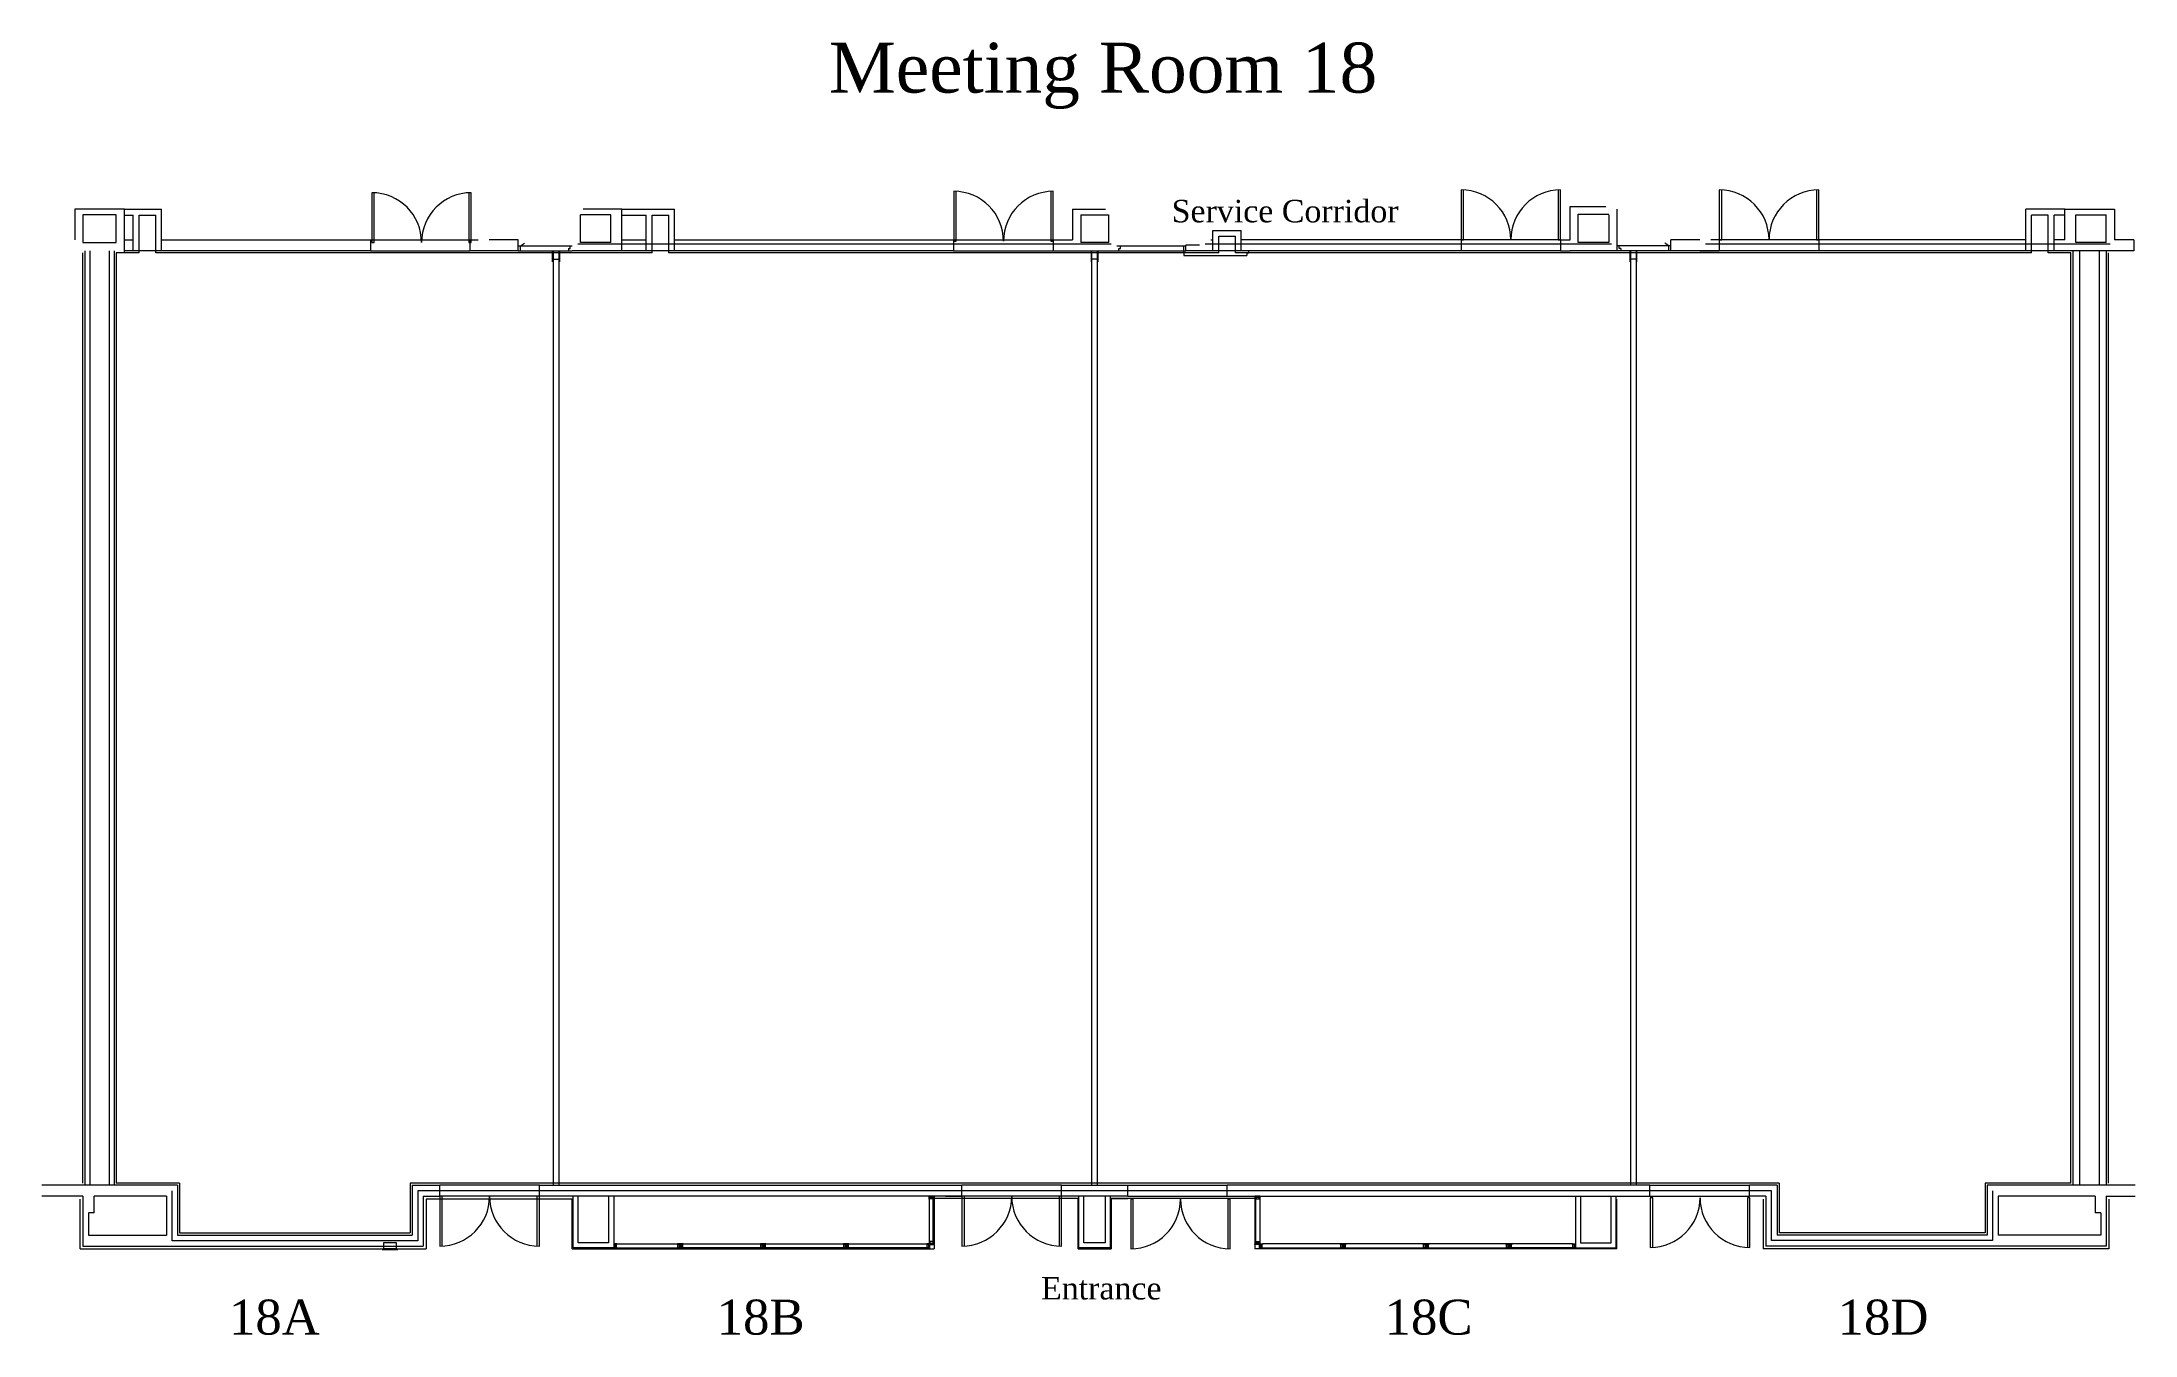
# Model space of a CAD drawing. Header units: inches. Extents: x 494 to 2009, y 8189 to 9125.
import ezdxf

# ---------------------------------------------------------------- set-up
doc = ezdxf.new("R2010")
doc.units = ezdxf.units.IN
doc.header["$LTSCALE"] = 9.6
doc.header["$MEASUREMENT"] = 0
doc.layers.get('0').update_dxf_attribs({"lineweight": 15})
for name, color, linetype, lineweight in [('A-DOOR', 2, 'Continuous', 15), ('A-FLOR-HRAL', 5, 'Continuous', 15), ('A-GLAZ-FRAM', 5, 'Continuous', 15), ('A-GLAZ-MULL', 6, 'Continuous', 15), ('A-GLAZ-SILL', 8, 'Continuous', 15), ('A-PRTN-CTR', 2, 'Continuous', 15), ('A-PRTN-MOVE', 4, 'Continuous', 15), ('A-PRTN-STK', 6, 'Continuous', 15), ('A-WALL-FI1H', 25, 'Continuous', 15), ('A-WALL-FNSH', 251, 'Continuous', 15), ('A-WALL-FULL', 7, 'Continuous', 15), ('A-WALL-FULL-ACC', 6, 'Continuous', 15), ('A-WALL-HEAD', 14, 'Continuous', 15), ('FSPEQPA', 251, 'Continuous', 15), ('None', 7, 'Continuous', 5), ('P-EQPM', 7, 'Continuous', 15)]:
    doc.layers.add(name, color=color, linetype=linetype, lineweight=lineweight)
doc.styles.add('Times New Roman', font='Times New Roman')
doc.styles.add('Times New Roman (bold)', font='Times New Roman')

# ---------------------------------------------------------------- blocks, each defined once
blk = doc.blocks.new('Group-1')
at = {"color": 7, "linetype": 'Continuous', "lineweight": 15}
blk.add_lwpolyline([(-459.1778, -263.227), (-459.1778, -227.227), (-460.9268, -227.227), (-460.9268, -263.227, 0.414213562), (-424.9268, -227.227, 0.414213562), (-388.9268, -263.227), (-388.9268, -227.227), (-390.6768, -227.227), (-390.6768, -263.227)], format="xyb", dxfattribs=at)
blk = doc.blocks.new('Group-2-1')
at = {"color": 7, "linetype": 'Continuous', "lineweight": 15}
blk.add_lwpolyline([(-81.3858, -263.227), (-81.3858, -227.227), (-83.1358, -227.227), (-83.1358, -263.227, 0.414213562), (-47.1358, -227.227, 0.414213562), (-11.1358, -263.227), (-11.1358, -227.227), (-12.8858, -227.227), (-12.8858, -263.227)], format="xyb", dxfattribs=at)
blk = doc.blocks.new('Group-3-1')
at = {"color": 7, "linetype": 'Continuous', "lineweight": 15}
blk.add_lwpolyline([(535.1152, 500.775), (535.1152, 464.775), (536.8642, 464.775), (536.8642, 500.775, 0.414213562), (500.8642, 464.775, 0.414213562), (464.8642, 500.775), (464.8642, 464.775), (466.6142, 464.775), (466.6142, 500.775)], format="xyb", dxfattribs=at)
blk = doc.blocks.new('Group-4-1')
at = {"color": 7, "linetype": 'Continuous', "lineweight": 15}
blk.add_lwpolyline([(348.3052, 500.775), (348.3052, 464.775), (350.0552, 464.775), (350.0552, 500.775, 0.414213562), (314.0552, 464.775, 0.414213562), (278.0552, 500.775), (278.0552, 464.775), (279.8042, 464.775), (279.8042, 500.775)], format="xyb", dxfattribs=at)
blk = doc.blocks.new('Group-5-1')
at = {"color": 7, "linetype": 'Continuous', "lineweight": 15}
blk.add_lwpolyline([(-18.809, 499.7719), (-18.809, 463.7719), (-17.06, 463.7719), (-17.06, 499.7719, 0.414213562), (-53.06, 463.7719, 0.414213562), (-89.06, 499.7719), (-89.06, 463.7719), (-87.31, 463.7719), (-87.31, 499.7719)], format="xyb", dxfattribs=at)
blk = doc.blocks.new('FXC')
at = {"layer": 'P-EQPM', "color": 7, "linetype": 'Continuous', "lineweight": 15}
for p, q in [((-5.75, 5), (-5.75, 4.5)), ((5.75, 5), (-5.75, 5)), ((5.75, 4.5), (-5.75, 4.5)), ((5.75, 5), (5.75, 4.5))]:
    blk.add_line(p, q, dxfattribs=at)
blk.add_lwpolyline([(-4.5, 4.5), (4.5, 4.5), (4.5, 0), (-4.5, 0)], close=True, dxfattribs=at)
blk = doc.blocks.new('FX')
at = {"layer": 'FSPEQPA', "color": 7, "rotation": -90}
blk.add_blockref('FXC', (-4.5, 0), dxfattribs=at)
blk = doc.blocks.new('Group-6-1')
at = {"color": 7, "linetype": 'Continuous', "lineweight": 15}
blk.add_lwpolyline([(-439.8848, 498.775), (-439.8848, 462.775), (-438.1358, 462.775), (-438.1358, 498.775, 0.414213562), (-474.1358, 462.775, 0.414213562), (-510.1358, 498.775), (-510.1358, 462.775), (-508.3858, 462.775), (-508.3858, 498.775)], format="xyb", dxfattribs=at)
blk = doc.blocks.new('Group-7-1')
at = {"color": 7, "linetype": 'Continuous', "lineweight": 15}
blk.add_lwpolyline([(40.7883, -265.225), (40.7883, -229.225), (39.0393, -229.225), (39.0393, -265.225, 0.414213562), (75.0393, -229.225, 0.414213562), (111.0393, -265.225), (111.0393, -229.225), (109.2893, -229.225), (109.2893, -265.225)], format="xyb", dxfattribs=at)
blk = doc.blocks.new('Group-8-1')
at = {"color": 7, "linetype": 'Continuous', "lineweight": 15}
blk.add_lwpolyline([(416.689, -264.2281), (416.689, -228.2281), (414.94, -228.2281), (414.94, -264.2281, 0.414213562), (450.94, -228.2281, 0.414213562), (486.94, -264.2281), (486.94, -228.2281), (485.19, -228.2281), (485.19, -264.2281)], format="xyb", dxfattribs=at)
blk = doc.blocks.new('Group-9-1')
at = {"layer": 'A-DOOR', "color": 7, "linetype": 'Continuous', "lineweight": 15}
for p, q in [((88.8642, 460.775), (78.8642, 460.775)), ((78.8642, 456.775), (78.8642, 460.775)), ((88.8642, 456.775), (78.8642, 456.775))]:
    blk.add_line(p, q, dxfattribs=at)
at = {"layer": 'A-GLAZ-FRAM', "color": 7, "linetype": 'Continuous', "lineweight": 15}
for p, q in [((-103.8858, -261.602), (-103.8858, -227.602)), ((129.6132, -261.602), (129.6132, -227.602)), ((-334.5118, -264.477), (-287.3858, -264.477)), ((-227.4888, -264.477), (-286.5108, -264.477)), ((-167.4888, -264.477), (-226.5108, -264.477)), ((-107.1138, -264.477), (-166.5108, -264.477)), ((132.8412, -264.477), (192.2392, -264.477)), ((193.2172, -264.477), (252.2392, -264.477)), ((253.2172, -264.477), (312.2392, -264.477)), ((360.2392, -264.477), (313.1142, -264.477))]:
    blk.add_line(p, q, dxfattribs=at)
at = {"layer": 'A-GLAZ-MULL', "color": 7, "linetype": 'Continuous', "lineweight": 15}
for points in [[(-103.1358, -227.602), (-106.3858, -227.602), (-106.3858, -229.415), (-106.7608, -229.415), (-106.7608, -227.227), (-103.1358, -227.227)], [(128.8632, -227.602), (132.1132, -227.602), (132.1132, -229.415), (132.4882, -229.415), (132.4882, -227.227), (128.8632, -227.227)], [(-334.7618, -265.227), (-334.7618, -261.977), (-332.9488, -261.977), (-332.9488, -261.602), (-335.1368, -261.602), (-335.1368, -265.227)], [(-288.9488, -261.977), (-287.1358, -261.977), (-287.1358, -265.227), (-286.7608, -265.227), (-286.7608, -261.977), (-284.9488, -261.977), (-284.9488, -261.602), (-288.9488, -261.602)], [(-228.9488, -261.977), (-227.1358, -261.977), (-227.1358, -265.227), (-226.7608, -265.227), (-226.7608, -261.977), (-224.9488, -261.977), (-224.9488, -261.602), (-228.9488, -261.602)], [(-168.9488, -261.977), (-167.1358, -261.977), (-167.1358, -265.227), (-166.7608, -265.227), (-166.7608, -261.977), (-164.9488, -261.977), (-164.9488, -261.602), (-168.9488, -261.602)], [(-103.1358, -261.602), (-106.3858, -261.602), (-106.3858, -259.79), (-106.7608, -259.79), (-106.7608, -261.602), (-108.5728, -261.602), (-108.5728, -261.977), (-106.7608, -261.977), (-106.7608, -265.227), (-106.3858, -265.227), (-106.3858, -261.977), (-103.1358, -261.977)], [(128.8632, -261.602), (132.1132, -261.602), (132.1132, -259.79), (132.4882, -259.79), (132.4882, -261.602), (134.3012, -261.602), (134.3012, -261.977), (132.4882, -261.977), (132.4882, -265.227), (132.1132, -265.227), (132.1132, -261.977), (128.8632, -261.977)], [(194.6762, -261.977), (192.8642, -261.977), (192.8642, -265.227), (192.4892, -265.227), (192.4892, -261.977), (190.6762, -261.977), (190.6762, -261.602), (194.6762, -261.602)], [(254.6762, -261.977), (252.8642, -261.977), (252.8642, -265.227), (252.4892, -265.227), (252.4892, -261.977), (250.6762, -261.977), (250.6762, -261.602), (254.6762, -261.602)], [(314.6762, -261.977), (312.8642, -261.977), (312.8642, -265.227), (312.4892, -265.227), (312.4892, -261.977), (310.6762, -261.977), (310.6762, -261.602), (314.6762, -261.602)], [(360.4892, -265.227), (360.4892, -261.977), (358.6762, -261.977), (358.6762, -261.602), (360.8642, -261.602), (360.8642, -265.227)]]:
    blk.add_lwpolyline(points, close=True, dxfattribs=at)
at = {"layer": 'A-GLAZ-SILL', "color": 7, "linetype": 'Continuous', "lineweight": 15}
for p, q in [((-106.7608, -227.869), (-106.7608, -259.79)), ((-103.1358, -227.602), (-103.1358, -261.602)), ((128.8632, -227.602), (128.8632, -261.602)), ((132.4882, -227.869), (132.4882, -259.79)), ((-334.7618, -265.227), (-106.5728, -265.227)), ((-332.9488, -261.602), (-108.5728, -261.602)), ((-106.3858, -265.227), (-103.1358, -265.227)), ((-103.1358, -261.977), (-103.1358, -265.227)), ((128.8632, -261.977), (128.8632, -265.227)), ((132.1132, -265.227), (128.8632, -265.227)), ((360.4892, -265.227), (132.3012, -265.227)), ((358.6762, -261.602), (134.3012, -261.602))]:
    blk.add_line(p, q, dxfattribs=at)
for points in [[(-104.0108, -229.17), (-106.2608, -229.17), (-106.2608, -228.102), (-104.0108, -228.102), (-104.0108, -229.17)], [(-103.7608, -229.17), (-103.7608, -228.102), (-103.5108, -228.102), (-103.5108, -229.17), (-103.7608, -229.17)], [(129.4882, -229.17), (129.4882, -228.102), (129.2382, -228.102), (129.2382, -229.17), (129.4882, -229.17)], [(129.7382, -229.17), (131.9882, -229.17), (131.9882, -228.102), (129.7382, -228.102), (129.7382, -229.17)], [(-333.1938, -264.352), (-333.1938, -262.102), (-334.2618, -262.102), (-334.2618, -264.352), (-333.1938, -264.352)], [(-333.1938, -264.602), (-334.2618, -264.602), (-334.2618, -264.852), (-333.1938, -264.852), (-333.1938, -264.602)], [(-288.7038, -264.352), (-288.7038, -262.102), (-287.6358, -262.102), (-287.6358, -264.352), (-288.7038, -264.352)], [(-288.7038, -264.602), (-287.6358, -264.602), (-287.6358, -264.852), (-288.7038, -264.852), (-288.7038, -264.602)], [(-285.1928, -264.352), (-285.1928, -262.102), (-286.2608, -262.102), (-286.2608, -264.352), (-285.1928, -264.352)], [(-285.1928, -264.602), (-286.2608, -264.602), (-286.2608, -264.852), (-285.1928, -264.852), (-285.1928, -264.602)], [(-228.7038, -264.352), (-228.7038, -262.102), (-227.6358, -262.102), (-227.6358, -264.352), (-228.7038, -264.352)], [(-228.7038, -264.602), (-227.6358, -264.602), (-227.6358, -264.852), (-228.7038, -264.852), (-228.7038, -264.602)], [(-225.1928, -264.352), (-225.1928, -262.102), (-226.2608, -262.102), (-226.2608, -264.352), (-225.1928, -264.352)], [(-225.1928, -264.602), (-226.2608, -264.602), (-226.2608, -264.852), (-225.1928, -264.852), (-225.1928, -264.602)], [(-168.7038, -264.352), (-168.7038, -262.102), (-167.6358, -262.102), (-167.6358, -264.352), (-168.7038, -264.352)], [(-168.7038, -264.602), (-167.6358, -264.602), (-167.6358, -264.852), (-168.7038, -264.852), (-168.7038, -264.602)], [(-165.1928, -264.352), (-165.1928, -262.102), (-166.2608, -262.102), (-166.2608, -264.352), (-165.1928, -264.352)], [(-165.1928, -264.602), (-166.2608, -264.602), (-166.2608, -264.852), (-165.1928, -264.852), (-165.1928, -264.602)], [(-108.3288, -264.352), (-108.3288, -262.102), (-107.2608, -262.102), (-107.2608, -264.352), (-108.3288, -264.352)], [(-108.3288, -264.602), (-107.2608, -264.602), (-107.2608, -264.852), (-108.3288, -264.852), (-108.3288, -264.602)], [(-104.0108, -260.034), (-106.2608, -260.034), (-106.2608, -261.102), (-104.0108, -261.102), (-104.0108, -260.034)], [(-103.7608, -260.034), (-103.7608, -261.102), (-103.5108, -261.102), (-103.5108, -260.034), (-103.7608, -260.034)], [(129.4882, -260.034), (129.4882, -261.102), (129.2382, -261.102), (129.2382, -260.034), (129.4882, -260.034)], [(129.7382, -260.034), (131.9882, -260.034), (131.9882, -261.102), (129.7382, -261.102), (129.7382, -260.034)], [(134.0562, -264.352), (134.0562, -262.102), (132.9882, -262.102), (132.9882, -264.352), (134.0562, -264.352)], [(134.0562, -264.602), (132.9882, -264.602), (132.9882, -264.852), (134.0562, -264.852), (134.0562, -264.602)], [(190.9212, -264.352), (190.9212, -262.102), (191.9892, -262.102), (191.9892, -264.352), (190.9212, -264.352)], [(190.9212, -264.602), (191.9892, -264.602), (191.9892, -264.852), (190.9212, -264.852), (190.9212, -264.602)], [(194.4322, -264.352), (194.4322, -262.102), (193.3642, -262.102), (193.3642, -264.352), (194.4322, -264.352)], [(194.4322, -264.602), (193.3642, -264.602), (193.3642, -264.852), (194.4322, -264.852), (194.4322, -264.602)], [(250.9212, -264.352), (250.9212, -262.102), (251.9892, -262.102), (251.9892, -264.352), (250.9212, -264.352)], [(250.9212, -264.602), (251.9892, -264.602), (251.9892, -264.852), (250.9212, -264.852), (250.9212, -264.602)], [(254.4322, -264.352), (254.4322, -262.102), (253.3642, -262.102), (253.3642, -264.352), (254.4322, -264.352)], [(254.4322, -264.602), (253.3642, -264.602), (253.3642, -264.852), (254.4322, -264.852), (254.4322, -264.602)], [(310.9212, -264.352), (310.9212, -262.102), (311.9892, -262.102), (311.9892, -264.352), (310.9212, -264.352)], [(310.9212, -264.602), (311.9892, -264.602), (311.9892, -264.852), (310.9212, -264.852), (310.9212, -264.602)], [(314.4322, -264.352), (314.4322, -262.102), (313.3642, -262.102), (313.3642, -264.352), (314.4322, -264.352)], [(314.4322, -264.602), (313.3642, -264.602), (313.3642, -264.852), (314.4322, -264.852), (314.4322, -264.602)], [(358.9212, -264.352), (358.9212, -262.102), (359.9892, -262.102), (359.9892, -264.352), (358.9212, -264.352)], [(358.9212, -264.602), (359.9892, -264.602), (359.9892, -264.852), (358.9212, -264.852), (358.9212, -264.602)]]:
    blk.add_lwpolyline(points, close=True, dxfattribs=at)
at = {"layer": 'A-PRTN-CTR', "color": 7, "linetype": 'Continuous', "lineweight": 15}
blk.add_line((14.8642, -219.227), (14.8642, 456.775), dxfattribs=at)
at = {"layer": 'A-PRTN-MOVE', "color": 7, "linetype": 'Continuous', "lineweight": 15}
for p, q in [((-404.1358, 460.275), (-365.1358, 460.275)), ((-404.1358, 456.775), (-365.1358, 456.775)), ((-402.6358, 456.775), (-402.6358, 460.275)), ((-379.4268, 448.775), (-379.4268, 456.775)), ((-378.9268, 456.775), (-378.9268, -219.227)), ((-374.9268, 456.775), (-374.9268, -219.227)), ((-374.4268, 456.775), (-374.4268, 448.775)), ((-367.8858, 458.525), (-367.8858, 456.775)), ((-367.8858, 458.525), (-366.6358, 458.525)), ((-366.6358, 458.525), (-366.6358, 460.275)), ((10.3642, 456.775), (10.3642, 448.775)), ((10.8642, -219.227), (10.8642, 456.775)), ((15.3642, 448.775), (15.3642, 456.775)), ((28.8642, 460.275), (78.8642, 460.275)), ((28.8642, 456.775), (78.8642, 456.775)), ((30.3642, 456.775), (30.3642, 458.525)), ((30.3642, 458.525), (31.6142, 458.525)), ((31.6142, 458.525), (31.6142, 460.275)), ((77.3642, 456.775), (77.3642, 460.275)), ((429.8642, 460.275), (390.8642, 460.275)), ((429.8642, 456.775), (390.8642, 456.775)), ((392.3642, 458.525), (392.3642, 460.275)), ((393.6142, 458.525), (392.3642, 458.525)), ((393.6142, 458.525), (393.6142, 456.775)), ((400.1552, 456.775), (400.1552, 448.775)), ((400.6552, 456.775), (400.6552, -219.227)), ((404.6552, 456.775), (404.6552, -219.227)), ((405.1552, 448.775), (405.1552, 456.775)), ((428.3642, 456.775), (428.3642, 460.275)), ((-378.9268, 450.775), (-374.9268, 450.775)), ((14.8642, 450.775), (10.8642, 450.775)), ((404.6552, 450.775), (400.6552, 450.775))]:
    blk.add_line(p, q, dxfattribs=at)
at = {"layer": 'A-PRTN-STK', "color": 7, "linetype": 'Continuous', "lineweight": 15}
for p, q in [((-402.6358, 460.275), (-399.7688, 462.282)), ((77.3642, 456.775), (77.3642, 453.275)), ((124.3642, 455.025), (123.1142, 455.025)), ((123.1142, 455.025), (123.1142, 453.275)), ((124.3642, 455.025), (124.3642, 456.775)), ((428.3642, 460.275), (425.4972, 462.282)), ((77.3642, 453.275), (123.1142, 453.275))]:
    blk.add_line(p, q, dxfattribs=at)
at = {"layer": 'A-WALL-FI1H', "color": 7, "linetype": 'Continuous', "lineweight": 5}
for points in [[(-361.0478, 461.775), (24.8642, 461.775)], [(92.8642, 461.775), (386.8642, 461.775)], [(454.8642, 461.775), (747.6532, 461.775)], [(-654.7188, -259.355), (-654.7188, -223.227)], [(-476.9268, -223.223), (-476.9268, -259.343)], [(502.6552, -223.226), (-476.9268, -223.223)], [(502.6552, -259.285), (502.6552, -223.226)], [(662.6552, -223.227), (662.6552, -259.227)], [(-476.9268, -259.343), (-654.7188, -259.355)], [(662.6552, -259.227), (502.6552, -259.285)]]:
    blk.add_lwpolyline(points, dxfattribs=at)
at = {"layer": 'A-WALL-FNSH', "color": 7, "linetype": 'Continuous', "lineweight": 15}
for p, q in [((-719.1358, -217.727), (-719.1358, 455.275)), ((-695.1358, 455.275), (-695.1358, -217.727)), ((-678.5108, 455.275), (-695.1358, 455.275)), ((-307.2608, 455.275), (-666.5108, 455.275)), ((102.7392, 455.275), (-295.2608, 455.275)), ((690.8642, 455.275), (114.7392, 455.275)), ((719.3642, 455.275), (702.8642, 455.275)), ((719.3642, -217.727), (719.3642, 455.275)), ((746.3642, 455.275), (746.3642, -217.727)), ((-649.2188, -217.727), (-695.1358, -217.727)), ((-649.2188, -217.727), (-649.2188, -253.727)), ((508.1552, -217.727), (-482.4268, -217.727)), ((-482.4268, -217.727), (-482.4268, -253.727)), ((508.1552, -217.727), (508.1552, -253.727)), ((719.3642, -217.727), (657.1552, -217.727)), ((657.1552, -217.727), (657.1552, -253.727)), ((-721.1358, -265.227), (-721.1358, -229.227)), ((-470.9268, -229.227), (-470.9268, -265.227)), ((-365.1358, -229.227), (-470.9268, -229.227)), ((-365.1358, -265.227), (-365.1358, -229.227)), ((0.8642, -228.727), (-103.1358, -228.727)), ((0.8642, -265.227), (0.8642, -228.727)), ((24.8642, -228.727), (24.8642, -265.227)), ((128.8642, -228.727), (24.8642, -228.727)), ((390.8642, -265.227), (390.8642, -229.227)), ((496.6552, -229.227), (496.6552, -265.227)), ((746.8642, -229.227), (746.8642, -265.227)), ((-649.2188, -253.727), (-482.4268, -253.727)), ((657.1552, -253.727), (508.1552, -253.727)), ((-721.1358, -265.227), (-470.9268, -265.227)), ((-365.1358, -265.227), (-335.1368, -265.227)), ((24.8642, -265.227), (0.8642, -265.227)), ((390.8642, -265.227), (360.8642, -265.227)), ((746.8642, -265.227), (496.6552, -265.227))]:
    blk.add_line(p, q, dxfattribs=at)
at = {"layer": 'A-WALL-FULL', "color": 7, "linetype": 'Continuous', "lineweight": 15}
for p, q in [((-689.1358, 486.774), (-662.2608, 486.774)), ((-662.2608, 456.775), (-662.2608, 486.774)), ((-329.1358, 486.774), (-291.0108, 486.774)), ((-291.0108, 456.775), (-291.0108, 486.774)), ((686.6142, 456.775), (686.6142, 486.774)), ((714.8642, 486.774), (686.6142, 486.774)), ((-689.1358, 482.524), (-682.7608, 482.524)), ((-682.7608, 456.775), (-682.7608, 482.524)), ((-678.5108, 455.275), (-678.5108, 482.524)), ((-678.5108, 482.524), (-666.5108, 482.524)), ((-666.5108, 455.275), (-666.5108, 482.524)), ((-329.1358, 482.524), (-311.5108, 482.524)), ((-311.5108, 456.775), (-311.5108, 482.524)), ((-307.2608, 455.275), (-307.2608, 482.524)), ((-307.2608, 482.524), (-295.2608, 482.524)), ((-295.2608, 455.275), (-295.2608, 482.524)), ((98.4892, 471.525), (118.9892, 471.525)), ((98.4892, 456.775), (98.4892, 471.525)), ((118.9892, 456.775), (118.9892, 471.525)), ((690.8642, 455.275), (690.8642, 482.524)), ((702.8642, 482.524), (690.8642, 482.524)), ((702.8642, 455.275), (702.8642, 482.524)), ((714.8642, 482.524), (707.1142, 482.524)), ((707.1142, 456.775), (707.1142, 482.524)), ((-717.6358, -219.227), (-717.6358, 456.775)), ((-714.0108, -219.227), (-714.0108, 456.775)), ((-700.2608, 456.775), (-700.2608, -219.227)), ((-696.6358, 456.775), (-696.6358, -219.227)), ((102.7392, 467.275), (114.7392, 467.275)), ((102.7392, 455.275), (102.7392, 467.275)), ((114.7392, 455.275), (114.7392, 467.275)), ((720.8642, -219.227), (720.8642, 456.775)), ((725.8642, -219.227), (725.8642, 456.775)), ((739.8642, 456.775), (739.8642, -219.227)), ((744.8642, 456.775), (744.8642, -219.227)), ((-364.5108, -264.602), (-364.5108, -227.227)), ((-360.8858, -260.977), (-360.8858, -227.227)), ((-338.7608, -227.227), (-338.7608, -260.977)), ((-335.1358, -227.227), (-335.1358, -264.602)), ((1.4892, -264.602), (1.4892, -227.227)), ((5.1142, -260.977), (5.1142, -227.227)), ((20.6142, -227.227), (20.6142, -260.977)), ((24.2392, -227.227), (24.2392, -264.602)), ((360.8632, -227.227), (360.8632, -264.602)), ((364.4882, -227.227), (364.4882, -260.977)), ((386.6142, -260.977), (386.6142, -227.227)), ((390.2392, -264.602), (390.2392, -227.227)), ((-335.1358, -264.602), (-364.5108, -264.602)), ((-338.7608, -260.977), (-360.8858, -260.977)), ((0.8642, -265.227), (24.8642, -265.227)), ((24.2392, -264.602), (1.4892, -264.602)), ((20.6142, -260.977), (5.1142, -260.977)), ((360.8632, -264.602), (390.2392, -264.602)), ((364.4882, -260.977), (386.6142, -260.977))]:
    blk.add_line(p, q, dxfattribs=at)
at = {"layer": 'A-WALL-FULL-ACC', "color": 7, "linetype": 'Continuous', "lineweight": 15}
for p, q in [((-689.1358, 486.774), (-725.1358, 486.774)), ((-725.1358, 486.774), (-725.1358, 464.775)), ((-689.1358, 455.275), (-689.1358, 486.774)), ((-329.1358, 486.774), (-357.1358, 486.774)), ((-329.1358, 456.775), (-329.1358, 486.774)), ((-3.1358, 486.774), (-3.1358, 464.775)), ((-3.1358, 486.774), (20.8642, 486.774)), ((356.8642, 464.775), (356.8642, 488.775)), ((356.8642, 488.775), (382.8642, 488.775)), ((390.8642, 486.775), (390.8642, 456.775)), ((714.8642, 486.774), (750.8642, 486.774)), ((714.8642, 464.775), (714.8642, 486.774)), ((750.8642, 486.774), (750.8642, 464.775)), ((-719.1358, 482.775), (-719.1358, 462.775)), ((-695.1358, 482.774), (-719.1358, 482.774)), ((-695.1358, 462.775), (-695.1358, 482.775)), ((-337.1358, 482.775), (-359.1358, 482.775)), ((-359.1358, 462.775), (-359.1358, 482.775)), ((-337.1358, 462.775), (-337.1358, 482.775)), ((2.8642, 482.775), (22.8642, 482.775)), ((2.8642, 482.775), (2.8642, 462.775)), ((22.8642, 482.775), (22.8642, 462.775)), ((362.8642, 462.775), (362.8642, 483.16)), ((362.8642, 483.16), (384.8642, 483.16)), ((384.8642, 482.775), (384.8642, 462.775)), ((722.8642, 462.775), (722.8642, 482.774)), ((722.8642, 482.774), (744.8642, 482.774)), ((744.8642, 462.775), (744.8642, 482.774)), ((-719.1358, 462.775), (-695.1358, 462.775)), ((-689.1358, 464.775), (-682.7608, 464.775)), ((-511.1358, 456.775), (-689.1358, 456.775)), ((-662.2608, 464.775), (-511.1358, 464.775)), ((-511.1358, 464.775), (-511.1358, 456.775)), ((-439.1358, 464.775), (-439.1358, 456.775)), ((-439.1358, 464.775), (-433.1358, 464.775)), ((-404.1358, 456.775), (-439.1358, 456.775)), ((-404.1358, 464.775), (-425.1358, 464.775)), ((-404.1358, 456.775), (-404.1358, 464.775)), ((-329.1358, 456.775), (-365.1358, 456.775)), ((-337.1358, 462.775), (-359.1358, 462.775)), ((-329.1358, 464.775), (-311.5108, 464.775)), ((-89.1358, 456.775), (-329.1358, 456.775)), ((-291.0108, 464.775), (-89.1358, 464.775)), ((-89.1358, 464.775), (-89.1358, 456.775)), ((-17.1358, 464.775), (-17.1358, 456.775)), ((-17.1358, 464.775), (-3.1358, 464.775)), ((-17.1358, 464.775), (-17.1358, 456.775)), ((-17.1358, 464.775), (-3.1358, 464.775)), ((-17.1358, 456.775), (28.8642, 456.775)), ((22.8642, 462.775), (2.8642, 462.775)), ((278.0552, 456.775), (88.8642, 456.775)), ((96.8642, 464.775), (98.4892, 464.775)), ((278.0552, 464.775), (118.9892, 464.775)), ((278.0552, 464.775), (278.0552, 456.775)), ((278.0552, 464.775), (278.0552, 456.775)), ((350.0552, 464.775), (350.0552, 456.775)), ((350.0552, 464.775), (356.8642, 464.775)), ((350.0552, 456.775), (356.8642, 456.775)), ((390.8642, 456.775), (356.8642, 456.775)), ((384.8642, 462.775), (362.8642, 462.775)), ((429.8642, 456.775), (429.8642, 464.775)), ((450.8642, 464.775), (429.8642, 464.775)), ((464.8642, 456.775), (429.8642, 456.775)), ((450.8642, 456.775), (464.8642, 456.775)), ((464.8642, 464.775), (458.8642, 464.775)), ((464.8642, 464.775), (458.8642, 464.775)), ((464.8642, 464.775), (464.8642, 456.775)), ((536.8642, 464.775), (536.8642, 456.775)), ((686.6142, 464.775), (536.8642, 464.775)), ((764.8642, 456.775), (536.8642, 456.775)), ((714.8642, 464.775), (707.1142, 464.775)), ((744.8642, 462.775), (722.8642, 462.775)), ((744.8642, 462.775), (722.8642, 462.775)), ((764.8642, 464.775), (750.8642, 464.775)), ((764.8642, 464.775), (764.8642, 456.775)), ((-650.7188, -219.227), (-748.9268, -219.227)), ((-650.7188, -219.227), (-650.7188, -255.227)), ((-480.9268, -219.227), (-460.9268, -219.227)), ((-480.9268, -219.227), (-480.9268, -255.227)), ((-460.9268, -227.227), (-460.9268, -219.227)), ((-388.9268, -227.227), (-388.9268, -219.227)), ((-388.9268, -219.227), (-335.1358, -219.227)), ((-335.1358, -219.227), (-83.1358, -219.227)), ((-83.1358, -227.227), (-83.1358, -219.227)), ((-11.1358, -227.227), (-11.1358, -219.227)), ((-11.1358, -219.227), (36.8642, -219.227)), ((36.8642, -227.227), (36.8642, -219.227)), ((414.6552, -219.227), (108.8642, -219.227)), ((108.8642, -227.227), (108.8642, -219.227)), ((360.8632, -219.227), (298.6552, -219.227)), ((414.6552, -227.227), (414.6552, -219.227)), ((486.6552, -227.227), (486.6552, -219.227)), ((506.6552, -219.227), (486.6552, -219.227)), ((506.6552, -219.227), (506.6552, -255.227)), ((658.6552, -219.227), (658.6552, -255.227)), ((765.7602, -219.227), (658.6552, -219.227)), ((-719.1358, -227.227), (-748.9268, -227.227)), ((-719.1358, -227.227), (-748.9268, -227.227)), ((-719.1358, -227.227), (-719.1358, -263.227)), ((-715.1358, -239.226), (-715.1358, -255.227)), ((-711.1358, -239.226), (-715.1358, -239.226)), ((-658.7188, -227.227), (-711.1358, -227.227)), ((-711.1358, -239.226), (-711.1358, -227.227)), ((-658.7188, -227.227), (-658.7188, -255.227)), ((-472.9268, -227.227), (-472.9268, -263.227)), ((-472.9268, -227.227), (-460.9268, -227.227)), ((-472.9268, -227.227), (-472.9268, -263.227)), ((-472.9268, -227.227), (-460.9268, -227.227)), ((-359.1358, -227.227), (-388.9268, -227.227)), ((-83.1358, -227.227), (-388.9268, -227.227)), ((-95.1358, -227.227), (-83.1358, -227.227)), ((0.8642, -227.227), (-11.1358, -227.227)), ((36.8642, -227.227), (-11.1358, -227.227)), ((24.8642, -228.727), (36.8642, -228.727)), ((108.8642, -227.227), (414.6552, -227.227)), ((384.8642, -227.227), (414.6552, -227.227)), ((498.6552, -227.227), (486.6552, -227.227)), ((498.6552, -227.227), (486.6552, -227.227)), ((498.6552, -227.227), (498.6552, -263.227)), ((498.6552, -227.227), (498.6552, -263.227)), ((736.8642, -227.227), (666.6552, -227.227)), ((666.6552, -227.227), (666.6552, -255.227)), ((736.8642, -227.227), (736.8642, -239.226)), ((740.8642, -239.226), (736.8642, -239.226)), ((740.8642, -239.226), (740.8642, -255.227)), ((744.8642, -227.227), (765.7602, -227.227)), ((744.8642, -227.227), (765.7602, -227.227)), ((744.8642, -227.227), (744.8642, -263.227)), ((-715.1358, -255.227), (-658.7188, -255.227)), ((-650.7188, -255.227), (-480.9268, -255.227)), ((658.6552, -255.227), (506.6552, -255.227)), ((740.8642, -255.227), (666.6552, -255.227)), ((-719.1358, -263.227), (-472.9268, -263.227)), ((744.8642, -263.227), (498.6552, -263.227))]:
    blk.add_line(p, q, dxfattribs=at)
at = {"layer": 'A-WALL-HEAD', "color": 7, "linetype": 'Continuous', "lineweight": 15}
for p, q in [((-511.1358, 464.775), (-439.1358, 464.775)), ((-511.1358, 456.775), (-439.1358, 456.775)), ((-89.1358, 464.775), (-17.1358, 464.775)), ((-89.1358, 456.775), (-17.1358, 456.775)), ((350.0552, 464.775), (278.0552, 464.775)), ((350.0552, 456.775), (278.0552, 456.775)), ((536.8642, 464.775), (464.8642, 464.775)), ((536.8642, 456.775), (464.8642, 456.775)), ((-388.9268, -219.227), (-460.9268, -219.227)), ((-11.1358, -219.227), (-83.1358, -219.227)), ((36.8642, -219.227), (108.8642, -219.227)), ((414.6552, -219.227), (486.6552, -219.227)), ((-388.9268, -227.227), (-460.9268, -227.227)), ((-11.1358, -227.227), (-83.1358, -227.227)), ((36.8642, -227.227), (108.8642, -227.227)), ((414.6552, -227.227), (486.6552, -227.227))]:
    blk.add_line(p, q, dxfattribs=at)
at = {"layer": 'A-DOOR', "color": 7}
for name in ['Group-4-1', 'Group-3-1', 'Group-6-1', 'Group-5-1', 'Group-1', 'Group-2-1', 'Group-7-1', 'Group-8-1']:
    blk.add_blockref(name, (0, 0), dxfattribs=at)
at = {"layer": 'P-EQPM', "color": 7, "rotation": -90}
blk.add_blockref('FX', (-496.9718, -265.227), dxfattribs=at)

msp = doc.modelspace()

# ---------------------------------------------------------------- block references
at = {"layer": 'None', "color": 7}
msp.add_blockref('Group-9-1', (1243, 8516.7), dxfattribs=at)

# ---------------------------------------------------------------- texts
at = {"layer": 'A-FLOR-HRAL', "color": 7, "attachment_point": 1, "line_spacing_factor": 1.049861}
for s, insert, char_height, style in [('Meeting Room 18', (1063.5, 9124), 36.111, 'Times New Roman (bold)'), ('Service Corridor', (1311.6, 9010.3), 16.25, 'Times New Roman'), ('Entrance', (1217.1, 8231.1), 16.25, 'Times New Roman'), ('18A', (629.5, 8214.7), 25.28, 'Times New Roman (bold)'), ('18B', (982.4, 8214.7), 25.28, 'Times New Roman (bold)'), ('18C', (1465.7, 8214.7), 25.28, 'Times New Roman (bold)'), ('18D', (1793.5, 8214.7), 25.28, 'Times New Roman (bold)')]:
    msp.add_mtext(s, dxfattribs=dict(at, insert=insert, char_height=char_height, style=style))

doc.saveas('drawing.dxf')
